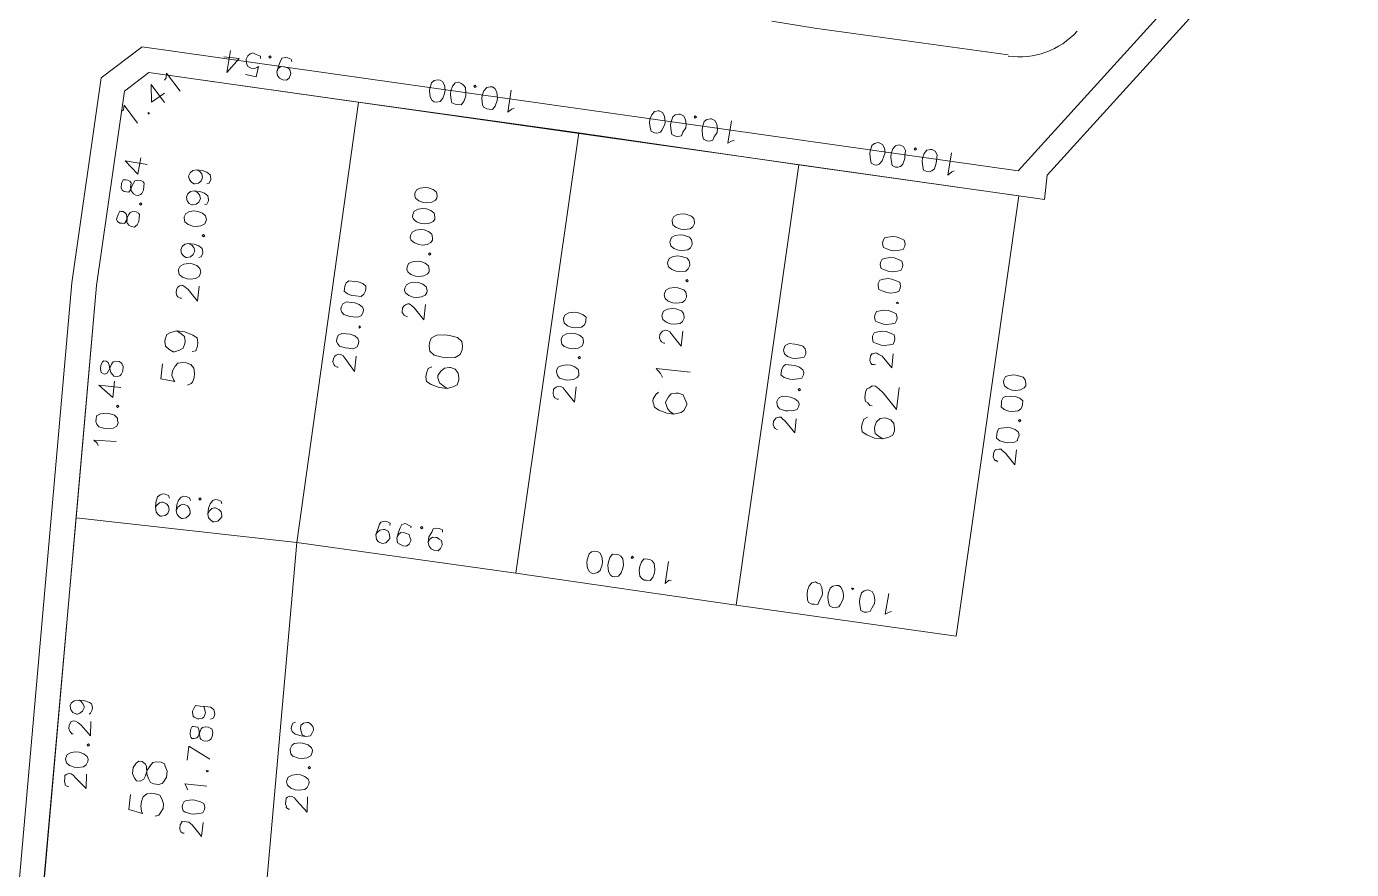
# Model space of a CAD drawing. Header units: metres. Extents: x -977055 to 805873, y -1033982 to 242021.
# Drawn here: x 2403.1 to 2463, y 634.7 to 672.8 of the extents above; entities that cross this region are included whole.
import ezdxf

# ---------------------------------------------------------------- set-up
doc = ezdxf.new("R2010")
doc.units = ezdxf.units.M
for name, color, linetype in [('PDF_acera', 7, 'Continuous'), ('PDF_areas por lote', 7, 'Continuous'), ('PDF_COTAS', 7, 'Continuous'), ('PDF_linea de centro', 7, 'Continuous'), ('PDF_LOTES', 7, 'Continuous'), ('PDF_No. lotes', 7, 'Continuous')]:
    doc.layers.add(name, color=color, linetype=linetype)

# ---------------------------------------------------------------- blocks, each defined once
blk = doc.blocks.new('CALLE')
at = {"layer": 'PDF_acera', "lineweight": 9}
for points in [[(-252.9576, -89.201952), (-307.105344, -49.702464), (-306.046944, -17.865792), (-307.317024, -16.51104), (-314.76816, -16.257024), (-401.895648, -17.950464), (-475.348608, -28.280448), (-505.661184, -25.18992), (-527.252544, -16.595712), (-544.694976, -0.169344), (-560.697984, 15.706656), (-555.067296, 23.07312), (-538.30224, 6.435072), (-522.299232, -8.67888), (-503.417376, -16.172352), (-483.942816, -18.162144), (-475.517952, -19.008864), (-402.61536, -8.763552), (-314.725824, -7.070112), (-69.8544, -15.410304), (-68.457312, -14.097888), (-67.94928, 1.100736)], [(-560.697984, 15.706656), (-561.248352, 15.02928), (-545.28768, -0.804384), (-527.633568, -17.400096), (-505.872864, -26.03664), (-485.212896, -28.15344), (-475.306272, -29.169504), (-474.58656, -29.084832), (-401.853312, -18.83952), (-314.76816, -17.14608), (-307.698048, -17.400096), (-306.936, -18.20448), (-308.036736, -50.760864), (-307.14768, -50.760864), (-253.465632, -89.921664)], [(-302.998752, -48.89808), (-302.787072, -41.870304)]]:
    blk.add_lwpolyline(points, dxfattribs=at)
blk.add_arc((-300.225743, -49.00392), 2.815345, 178.0499383, 233.9099071, dxfattribs=at)
at = {"layer": 'PDF_areas por lote', "lineweight": 9}
for points in [[(-314.895168, -20.236608), (-314.895168, -20.194272), (-314.852832, -20.1096), (-314.810496, -20.067264), (-314.725824, -20.024928), (-314.598816, -20.024928), (-314.514144, -20.067264), (-314.471808, -20.1096), (-314.429472, -20.194272), (-314.429472, -20.236608), (-314.471808, -20.32128), (-314.55648, -20.448288), (-314.937504, -20.829312), (-314.387136, -20.829312)], [(-312.905376, -20.278944), (-312.947712, -20.405952), (-313.032384, -20.490624), (-313.159392, -20.53296), (-313.2864, -20.490624), (-313.371072, -20.405952), (-313.413408, -20.278944), (-313.413408, -20.236608), (-313.371072, -20.151936), (-313.2864, -20.067264), (-313.159392, -20.024928), (-313.032384, -20.067264), (-312.947712, -20.151936), (-312.905376, -20.278944), (-312.905376, -20.490624), (-312.947712, -20.659968), (-313.032384, -20.786976), (-313.159392, -20.829312), (-313.201728, -20.829312), (-313.328736, -20.786976), (-313.371072, -20.702304)], [(-311.000256, -20.278944), (-311.042592, -20.405952), (-311.127264, -20.490624), (-311.254272, -20.53296), (-311.38128, -20.490624), (-311.465952, -20.405952), (-311.508288, -20.278944), (-311.508288, -20.236608), (-311.465952, -20.151936), (-311.38128, -20.067264), (-311.254272, -20.024928), (-311.127264, -20.067264), (-311.042592, -20.151936), (-311.000256, -20.278944), (-311.000256, -20.490624), (-311.042592, -20.659968), (-311.127264, -20.786976), (-311.254272, -20.829312), (-311.296608, -20.829312), (-311.423616, -20.786976), (-311.465952, -20.702304)], [(-310.238208, -20.278944), (-310.280544, -20.405952), (-310.365216, -20.490624), (-310.492224, -20.53296), (-310.619232, -20.490624), (-310.703904, -20.405952), (-310.74624, -20.278944), (-310.74624, -20.236608), (-310.703904, -20.151936), (-310.619232, -20.067264), (-310.492224, -20.024928), (-310.365216, -20.067264), (-310.280544, -20.151936), (-310.238208, -20.278944), (-310.238208, -20.490624), (-310.280544, -20.659968), (-310.365216, -20.786976), (-310.492224, -20.829312), (-310.53456, -20.829312), (-310.661568, -20.786976), (-310.703904, -20.702304)], [(-334.03104, -22.395744), (-334.03104, -22.353408), (-333.988704, -22.268736), (-333.904032, -22.2264), (-333.734688, -22.2264), (-333.650016, -22.268736), (-333.60768, -22.268736), (-333.60768, -22.353408), (-333.60768, -22.43808), (-333.60768, -22.522752), (-333.692352, -22.64976), (-334.073376, -23.030784), (-333.565344, -23.030784)], [(-332.464608, -22.353408), (-332.379936, -22.311072), (-332.252928, -22.2264), (-332.252928, -23.030784)], [(-331.2792, -23.030784), (-330.898176, -22.2264), (-331.406208, -22.2264)], [(-329.416416, -22.480416), (-329.416416, -22.607424), (-329.501088, -22.64976), (-329.628096, -22.692096), (-329.670432, -22.692096), (-329.79744, -22.64976), (-329.839776, -22.607424), (-329.882112, -22.480416), (-329.882112, -22.43808), (-329.839776, -22.311072), (-329.79744, -22.268736), (-329.670432, -22.2264), (-329.628096, -22.2264), (-329.501088, -22.268736), (-329.416416, -22.311072), (-329.416416, -22.480416), (-329.416416, -22.64976), (-329.416416, -22.86144), (-329.501088, -22.988448), (-329.628096, -23.030784), (-329.712768, -23.030784), (-329.79744, -22.988448), (-329.839776, -22.903776)], [(-314.683488, -28.407456), (-314.683488, -28.36512), (-314.641152, -28.280448), (-314.598816, -28.238112), (-314.55648, -28.195776), (-314.387136, -28.195776), (-314.302464, -28.238112), (-314.260128, -28.280448), (-314.217792, -28.36512), (-314.217792, -28.407456), (-314.260128, -28.492128), (-314.3448, -28.619136), (-314.725824, -29.00016), (-314.175456, -29.00016)], [(-314.641152, -37.721376), (-314.641152, -37.67904), (-314.598816, -37.594368), (-314.55648, -37.552032), (-314.471808, -37.509696), (-314.3448, -37.509696), (-314.260128, -37.552032), (-314.217792, -37.594368), (-314.175456, -37.67904), (-314.175456, -37.763712), (-314.217792, -37.848384), (-314.302464, -37.933056), (-314.683488, -38.31408), (-314.13312, -38.31408)], [(-314.598816, -45.341856), (-314.598816, -45.29952), (-314.598816, -45.214848), (-314.55648, -45.172512), (-314.471808, -45.130176), (-314.302464, -45.130176), (-314.217792, -45.172512), (-314.217792, -45.214848), (-314.175456, -45.29952), (-314.175456, -45.341856), (-314.217792, -45.426528), (-314.260128, -45.553536), (-314.641152, -45.93456), (-314.13312, -45.93456)]]:
    blk.add_lwpolyline(points, dxfattribs=at)
for points in [[(-313.92144, -20.024928), (-314.048448, -20.067264), (-314.13312, -20.194272), (-314.175456, -20.363616), (-314.175456, -20.490624), (-314.13312, -20.659968), (-314.048448, -20.786976), (-313.92144, -20.829312), (-313.879104, -20.829312), (-313.752096, -20.786976), (-313.667424, -20.659968), (-313.625088, -20.490624), (-313.625088, -20.363616), (-313.667424, -20.194272), (-313.752096, -20.067264), (-313.879104, -20.024928)], [(-312.01632, -20.024928), (-312.143328, -20.067264), (-312.228, -20.194272), (-312.270336, -20.363616), (-312.270336, -20.490624), (-312.228, -20.659968), (-312.143328, -20.786976), (-312.01632, -20.829312), (-311.973984, -20.829312), (-311.846976, -20.786976), (-311.762304, -20.659968), (-311.719968, -20.490624), (-311.719968, -20.363616), (-311.762304, -20.194272), (-311.846976, -20.067264), (-311.973984, -20.024928)], [(-312.566688, -20.74464), (-312.609024, -20.786976), (-312.566688, -20.829312), (-312.524352, -20.786976)], [(-333.099648, -22.2264), (-333.226656, -22.268736), (-333.268992, -22.353408), (-333.311328, -22.565088), (-333.311328, -22.64976), (-333.268992, -22.86144), (-333.226656, -22.988448), (-333.099648, -23.030784), (-333.014976, -23.030784), (-332.887968, -22.988448), (-332.845632, -22.86144), (-332.803296, -22.64976), (-332.803296, -22.565088), (-332.845632, -22.353408), (-332.887968, -22.268736), (-333.014976, -22.2264)], [(-330.474816, -22.2264), (-330.559488, -22.268736), (-330.601824, -22.311072), (-330.601824, -22.395744), (-330.559488, -22.480416), (-330.517152, -22.522752), (-330.347808, -22.565088), (-330.2208, -22.607424), (-330.178464, -22.64976), (-330.136128, -22.734432), (-330.136128, -22.86144), (-330.178464, -22.946112), (-330.178464, -22.988448), (-330.305472, -23.030784), (-330.474816, -23.030784), (-330.559488, -22.988448), (-330.601824, -22.946112), (-330.64416, -22.86144), (-330.64416, -22.734432), (-330.601824, -22.64976), (-330.559488, -22.607424), (-330.43248, -22.565088), (-330.263136, -22.522752), (-330.178464, -22.480416), (-330.178464, -22.395744), (-330.178464, -22.311072), (-330.178464, -22.268736), (-330.305472, -22.2264)], [(-331.70256, -22.946112), (-331.744896, -22.988448), (-331.70256, -23.030784), (-331.70256, -22.988448)], [(-313.752096, -28.195776), (-313.836768, -28.238112), (-313.92144, -28.36512), (-313.963776, -28.534464), (-313.963776, -28.661472), (-313.92144, -28.830816), (-313.836768, -28.957824), (-313.752096, -29.00016), (-313.667424, -29.00016), (-313.540416, -28.957824), (-313.455744, -28.830816), (-313.413408, -28.661472), (-313.413408, -28.534464), (-313.455744, -28.36512), (-313.540416, -28.238112), (-313.667424, -28.195776)], [(-312.990048, -28.195776), (-313.07472, -28.238112), (-313.159392, -28.36512), (-313.201728, -28.534464), (-313.201728, -28.661472), (-313.159392, -28.830816), (-313.07472, -28.957824), (-312.990048, -29.00016), (-312.905376, -29.00016), (-312.778368, -28.957824), (-312.693696, -28.830816), (-312.65136, -28.661472), (-312.65136, -28.534464), (-312.693696, -28.36512), (-312.778368, -28.238112), (-312.905376, -28.195776)], [(-311.846976, -28.195776), (-311.931648, -28.238112), (-312.01632, -28.36512), (-312.058656, -28.534464), (-312.058656, -28.661472), (-312.01632, -28.830816), (-311.931648, -28.957824), (-311.846976, -29.00016), (-311.762304, -29.00016), (-311.635296, -28.957824), (-311.550624, -28.830816), (-311.508288, -28.661472), (-311.508288, -28.534464), (-311.550624, -28.36512), (-311.635296, -28.238112), (-311.762304, -28.195776)], [(-311.084928, -28.195776), (-311.1696, -28.238112), (-311.254272, -28.36512), (-311.296608, -28.534464), (-311.296608, -28.661472), (-311.254272, -28.830816), (-311.1696, -28.957824), (-311.084928, -29.00016), (-311.000256, -29.00016), (-310.873248, -28.957824), (-310.788576, -28.830816), (-310.74624, -28.661472), (-310.74624, -28.534464), (-310.788576, -28.36512), (-310.873248, -28.238112), (-311.000256, -28.195776)], [(-310.32288, -28.195776), (-310.407552, -28.238112), (-310.492224, -28.36512), (-310.53456, -28.534464), (-310.53456, -28.661472), (-310.492224, -28.830816), (-310.407552, -28.957824), (-310.32288, -29.00016), (-310.238208, -29.00016), (-310.1112, -28.957824), (-310.026528, -28.830816), (-309.984192, -28.661472), (-309.984192, -28.534464), (-310.026528, -28.36512), (-310.1112, -28.238112), (-310.238208, -28.195776)], [(-312.355008, -28.915488), (-312.397344, -28.957824), (-312.355008, -29.00016), (-312.312672, -28.957824)], [(-313.667424, -37.509696), (-313.794432, -37.552032), (-313.879104, -37.67904), (-313.92144, -37.848384), (-313.92144, -37.975392), (-313.879104, -38.187072), (-313.794432, -38.271744), (-313.667424, -38.31408), (-313.625088, -38.31408), (-313.49808, -38.271744), (-313.413408, -38.187072), (-313.371072, -37.975392), (-313.371072, -37.848384), (-313.413408, -37.67904), (-313.49808, -37.552032), (-313.625088, -37.509696)], [(-312.905376, -37.509696), (-313.032384, -37.552032), (-313.117056, -37.67904), (-313.159392, -37.848384), (-313.159392, -37.975392), (-313.117056, -38.187072), (-313.032384, -38.271744), (-312.905376, -38.31408), (-312.86304, -38.31408), (-312.736032, -38.271744), (-312.65136, -38.187072), (-312.609024, -37.975392), (-312.609024, -37.848384), (-312.65136, -37.67904), (-312.736032, -37.552032), (-312.86304, -37.509696)], [(-311.762304, -37.509696), (-311.889312, -37.552032), (-311.973984, -37.67904), (-312.01632, -37.848384), (-312.01632, -37.975392), (-311.973984, -38.187072), (-311.889312, -38.271744), (-311.762304, -38.31408), (-311.719968, -38.31408), (-311.59296, -38.271744), (-311.508288, -38.187072), (-311.465952, -37.975392), (-311.465952, -37.848384), (-311.508288, -37.67904), (-311.59296, -37.552032), (-311.719968, -37.509696)], [(-311.000256, -37.509696), (-311.127264, -37.552032), (-311.211936, -37.67904), (-311.254272, -37.848384), (-311.254272, -37.975392), (-311.211936, -38.187072), (-311.127264, -38.271744), (-311.000256, -38.31408), (-310.95792, -38.31408), (-310.830912, -38.271744), (-310.74624, -38.187072), (-310.703904, -37.975392), (-310.703904, -37.848384), (-310.74624, -37.67904), (-310.830912, -37.552032), (-310.95792, -37.509696)], [(-310.238208, -37.509696), (-310.365216, -37.552032), (-310.449888, -37.67904), (-310.492224, -37.848384), (-310.492224, -37.975392), (-310.449888, -38.187072), (-310.365216, -38.271744), (-310.238208, -38.31408), (-310.195872, -38.31408), (-310.068864, -38.271744), (-309.984192, -38.187072), (-309.941856, -37.975392), (-309.941856, -37.848384), (-309.984192, -37.67904), (-310.068864, -37.552032), (-310.195872, -37.509696)], [(-312.312672, -38.229408), (-312.355008, -38.271744), (-312.312672, -38.31408), (-312.270336, -38.271744)], [(-313.667424, -45.130176), (-313.794432, -45.172512), (-313.836768, -45.29952), (-313.879104, -45.468864), (-313.879104, -45.595872), (-313.836768, -45.765216), (-313.794432, -45.892224), (-313.667424, -45.93456), (-313.582752, -45.93456), (-313.455744, -45.892224), (-313.413408, -45.765216), (-313.371072, -45.595872), (-313.371072, -45.468864), (-313.413408, -45.29952), (-313.455744, -45.172512), (-313.582752, -45.130176)], [(-312.905376, -45.130176), (-313.032384, -45.172512), (-313.07472, -45.29952), (-313.117056, -45.468864), (-313.117056, -45.595872), (-313.07472, -45.765216), (-313.032384, -45.892224), (-312.905376, -45.93456), (-312.820704, -45.93456), (-312.693696, -45.892224), (-312.65136, -45.765216), (-312.609024, -45.595872), (-312.609024, -45.468864), (-312.65136, -45.29952), (-312.693696, -45.172512), (-312.820704, -45.130176)], [(-311.762304, -45.130176), (-311.889312, -45.172512), (-311.931648, -45.29952), (-311.973984, -45.468864), (-311.973984, -45.595872), (-311.931648, -45.765216), (-311.889312, -45.892224), (-311.762304, -45.93456), (-311.677632, -45.93456), (-311.550624, -45.892224), (-311.508288, -45.765216), (-311.465952, -45.595872), (-311.465952, -45.468864), (-311.508288, -45.29952), (-311.550624, -45.172512), (-311.677632, -45.130176)], [(-311.000256, -45.130176), (-311.127264, -45.172512), (-311.1696, -45.29952), (-311.211936, -45.468864), (-311.211936, -45.595872), (-311.1696, -45.765216), (-311.127264, -45.892224), (-311.000256, -45.93456), (-310.915584, -45.93456), (-310.788576, -45.892224), (-310.74624, -45.765216), (-310.703904, -45.595872), (-310.703904, -45.468864), (-310.74624, -45.29952), (-310.788576, -45.172512), (-310.915584, -45.130176)], [(-310.238208, -45.130176), (-310.365216, -45.172512), (-310.407552, -45.29952), (-310.449888, -45.468864), (-310.449888, -45.595872), (-310.407552, -45.765216), (-310.365216, -45.892224), (-310.238208, -45.93456), (-310.153536, -45.93456), (-310.026528, -45.892224), (-309.984192, -45.765216), (-309.941856, -45.595872), (-309.941856, -45.468864), (-309.984192, -45.29952), (-310.026528, -45.172512), (-310.153536, -45.130176)], [(-312.312672, -45.849888), (-312.312672, -45.892224), (-312.312672, -45.93456), (-312.270336, -45.892224)]]:
    blk.add_lwpolyline(points, close=True, dxfattribs=at)
at = {"layer": 'PDF_COTAS', "lineweight": 9}
for points in [[(-318.324384, -18.41616), (-318.324384, -17.611776), (-318.705408, -18.162144), (-318.112704, -18.162144)], [(-308.41776, -17.400096), (-308.375424, -17.442432), (-308.20608, -17.442432), (-308.798784, -17.9928)], [(-332.803296, -18.077472), (-332.803296, -18.035136), (-332.76096, -17.950464), (-332.718624, -17.950464), (-332.633952, -17.908128), (-332.506944, -17.908128), (-332.422272, -17.908128), (-332.379936, -17.950464), (-332.3376, -18.035136), (-332.3376, -18.119808), (-332.379936, -18.20448), (-332.464608, -18.289152), (-332.803296, -18.712512), (-332.295264, -18.670176)], [(-330.898176, -18.035136), (-330.898176, -17.9928), (-330.85584, -17.950464), (-330.813504, -17.908128), (-330.728832, -17.865792), (-330.601824, -17.865792), (-330.517152, -17.908128), (-330.474816, -17.908128), (-330.43248, -17.9928), (-330.43248, -18.077472), (-330.474816, -18.162144), (-330.559488, -18.289152), (-330.898176, -18.670176), (-330.390144, -18.62784)], [(-329.670432, -18.119808), (-329.712768, -18.20448), (-329.79744, -18.289152), (-329.882112, -18.331488), (-329.924448, -18.331488), (-330.051456, -18.289152), (-330.136128, -18.20448), (-330.178464, -18.119808), (-330.178464, -18.077472), (-330.136128, -17.950464), (-330.051456, -17.865792), (-329.924448, -17.823456), (-329.882112, -17.823456), (-329.79744, -17.865792), (-329.712768, -17.950464), (-329.670432, -18.119808), (-329.670432, -18.289152), (-329.712768, -18.500832), (-329.755104, -18.585504), (-329.882112, -18.62784), (-329.966784, -18.62784), (-330.093792, -18.585504), (-330.136128, -18.543168)], [(-320.48352, -17.823456), (-320.398848, -17.78112), (-320.314176, -17.654112), (-320.27184, -18.458496)], [(-310.238208, -18.500832), (-310.195872, -17.696448), (-310.619232, -18.20448), (-310.026528, -18.246816)], [(-307.952064, -18.881856), (-307.35936, -18.331488), (-307.9944, -18.41616), (-307.613376, -18.83952)], [(-307.14768, -18.797184), (-307.063008, -18.83952), (-306.893664, -18.83952), (-307.486368, -19.389888)], [(-305.835264, -21.040992), (-306.639648, -20.998656), (-306.08928, -21.37968), (-306.08928, -20.829312)], [(-306.639648, -21.676032), (-306.681984, -22.057056), (-306.30096, -22.099392), (-306.343296, -22.057056), (-306.385632, -21.972384), (-306.385632, -21.845376), (-306.343296, -21.718368), (-306.258624, -21.676032), (-306.131616, -21.633696), (-306.08928, -21.633696), (-305.962272, -21.676032), (-305.8776, -21.760704), (-305.835264, -21.845376), (-305.8776, -21.972384), (-305.919936, -22.099392), (-305.919936, -22.141728), (-306.004608, -22.141728)], [(-306.427968, -22.776768), (-306.30096, -22.819104), (-306.216288, -22.903776), (-306.216288, -23.030784), (-306.216288, -23.07312), (-306.258624, -23.200128), (-306.30096, -23.242464), (-306.427968, -23.2848), (-306.470304, -23.2848), (-306.597312, -23.242464), (-306.681984, -23.157792), (-306.681984, -23.030784), (-306.639648, -22.903776), (-306.554976, -22.819104), (-306.427968, -22.776768), (-306.216288, -22.819104), (-306.046944, -22.86144), (-305.919936, -22.903776), (-305.8776, -23.030784), (-305.8776, -23.115456), (-305.919936, -23.242464), (-306.004608, -23.2848)], [(-332.76096, -26.078976), (-332.76096, -26.03664), (-332.718624, -25.951968), (-332.676288, -25.951968), (-332.591616, -25.909632), (-332.464608, -25.909632), (-332.379936, -25.909632), (-332.3376, -25.951968), (-332.295264, -26.03664), (-332.295264, -26.121312), (-332.3376, -26.205984), (-332.422272, -26.290656), (-332.803296, -26.714016), (-332.252928, -26.67168)], [(-329.628096, -25.951968), (-329.670432, -25.867296), (-329.79744, -25.82496), (-329.882112, -25.82496), (-329.966784, -25.867296), (-330.051456, -25.994304), (-330.093792, -26.205984), (-330.093792, -26.375328), (-330.051456, -26.544672), (-329.966784, -26.587008), (-329.839776, -26.629344), (-329.79744, -26.629344), (-329.712768, -26.587008), (-329.628096, -26.502336), (-329.58576, -26.417664), (-329.58576, -26.375328), (-329.628096, -26.24832), (-329.712768, -26.163648), (-329.839776, -26.163648), (-329.966784, -26.205984), (-330.051456, -26.24832), (-330.093792, -26.375328)], [(-322.60032, -28.111104), (-322.515648, -28.15344), (-322.430976, -28.238112), (-322.38864, -28.36512), (-322.38864, -28.407456), (-322.430976, -28.534464), (-322.515648, -28.5768), (-322.642656, -28.619136), (-322.684992, -28.619136), (-322.769664, -28.5768), (-322.854336, -28.492128), (-322.896672, -28.36512), (-322.854336, -28.238112), (-322.769664, -28.15344), (-322.60032, -28.111104), (-322.430976, -28.15344), (-322.219296, -28.195776), (-322.134624, -28.238112), (-322.092288, -28.36512), (-322.092288, -28.449792), (-322.134624, -28.5768), (-322.219296, -28.5768)], [(-322.642656, -28.873152), (-322.515648, -28.915488), (-322.430976, -29.00016), (-322.430976, -29.127168), (-322.430976, -29.169504), (-322.473312, -29.296512), (-322.557984, -29.338848), (-322.642656, -29.381184), (-322.684992, -29.381184), (-322.812, -29.338848), (-322.896672, -29.254176), (-322.896672, -29.127168), (-322.854336, -29.00016), (-322.812, -28.915488), (-322.642656, -28.873152), (-322.430976, -28.915488), (-322.261632, -28.957824), (-322.134624, -29.00016), (-322.092288, -29.127168), (-322.134624, -29.21184), (-322.17696, -29.338848), (-322.219296, -29.338848)], [(-322.684992, -30.016224), (-322.557984, -30.05856), (-322.473312, -30.143232), (-322.473312, -30.27024), (-322.473312, -30.312576), (-322.515648, -30.397248), (-322.557984, -30.48192), (-322.684992, -30.524256), (-322.727328, -30.524256), (-322.854336, -30.48192), (-322.939008, -30.397248), (-322.939008, -30.27024), (-322.896672, -30.143232), (-322.812, -30.05856), (-322.684992, -30.016224), (-322.473312, -30.016224), (-322.303968, -30.100896), (-322.17696, -30.143232), (-322.134624, -30.27024), (-322.134624, -30.354912), (-322.17696, -30.48192), (-322.261632, -30.48192)], [(-306.808992, -31.413312), (-306.851328, -31.32864), (-306.978336, -31.201632), (-306.173952, -31.243968)], [(-323.108352, -38.864448), (-323.108352, -38.779776), (-323.23536, -38.652768), (-322.430976, -38.695104)], [(-307.105344, -39.414816), (-307.14768, -39.330144), (-307.232352, -39.203136), (-306.427968, -39.245472)], [(-323.362368, -46.865952), (-323.404704, -46.78128), (-323.489376, -46.654272), (-322.727328, -46.696608)], [(-307.35936, -47.41632), (-307.401696, -47.331648), (-307.528704, -47.20464), (-306.72432, -47.246976)], [(-317.604672, -50.083488), (-317.562336, -50.041152), (-317.562336, -49.998816), (-317.52, -49.95648), (-317.435328, -49.914144), (-317.265984, -49.914144), (-317.181312, -49.95648), (-317.181312, -49.998816), (-317.138976, -50.083488), (-317.138976, -50.16816), (-317.181312, -50.210496), (-317.265984, -50.337504), (-317.647008, -50.718528), (-317.09664, -50.718528)]]:
    blk.add_lwpolyline(points, dxfattribs=at)
for points in [[(-317.73168, -17.611776), (-317.858688, -17.654112), (-317.901024, -17.738784), (-317.901024, -17.78112), (-317.858688, -17.865792), (-317.774016, -17.908128), (-317.647008, -17.950464), (-317.52, -17.9928), (-317.435328, -18.035136), (-317.392992, -18.119808), (-317.392992, -18.246816), (-317.435328, -18.331488), (-317.477664, -18.373824), (-317.562336, -18.41616), (-317.73168, -18.41616), (-317.858688, -18.373824), (-317.901024, -18.331488), (-317.94336, -18.246816), (-317.94336, -18.119808), (-317.901024, -18.077472), (-317.816352, -17.9928), (-317.689344, -17.950464), (-317.562336, -17.908128), (-317.477664, -17.865792), (-317.435328, -17.78112), (-317.435328, -17.696448), (-317.477664, -17.654112), (-317.604672, -17.611776)], [(-312.312672, -17.611776), (-312.397344, -17.654112), (-312.43968, -17.738784), (-312.43968, -17.823456), (-312.43968, -17.908128), (-312.355008, -17.950464), (-312.185664, -17.9928), (-312.100992, -18.035136), (-312.01632, -18.077472), (-311.973984, -18.162144), (-311.973984, -18.289152), (-312.01632, -18.373824), (-312.058656, -18.41616), (-312.185664, -18.41616), (-312.312672, -18.41616), (-312.43968, -18.373824), (-312.482016, -18.331488), (-312.524352, -18.289152), (-312.524352, -18.162144), (-312.482016, -18.077472), (-312.397344, -17.9928), (-312.270336, -17.9928), (-312.100992, -17.950464), (-312.058656, -17.908128), (-312.01632, -17.823456), (-312.01632, -17.738784), (-312.01632, -17.696448), (-312.143328, -17.654112)], [(-331.829568, -17.865792), (-331.956576, -17.908128), (-332.041248, -18.035136), (-332.083584, -18.20448), (-332.083584, -18.331488), (-332.041248, -18.543168), (-331.956576, -18.62784), (-331.829568, -18.670176), (-331.744896, -18.670176), (-331.660224, -18.62784), (-331.575552, -18.500832), (-331.533216, -18.331488), (-331.533216, -18.20448), (-331.575552, -18.035136), (-331.660224, -17.908128), (-331.787232, -17.865792)], [(-319.6368, -17.654112), (-319.721472, -17.696448), (-319.806144, -17.78112), (-319.84848, -17.9928), (-319.84848, -18.119808), (-319.806144, -18.289152), (-319.721472, -18.41616), (-319.594464, -18.458496), (-319.509792, -18.41616), (-319.42512, -18.41616), (-319.340448, -18.289152), (-319.298112, -18.077472), (-319.298112, -17.9928), (-319.340448, -17.78112), (-319.42512, -17.654112), (-319.552128, -17.654112)], [(-311.1696, -17.654112), (-311.254272, -17.696448), (-311.296608, -17.78112), (-311.296608, -17.865792), (-311.296608, -17.950464), (-311.211936, -17.9928), (-311.042592, -18.035136), (-310.95792, -18.077472), (-310.873248, -18.119808), (-310.830912, -18.20448), (-310.830912, -18.331488), (-310.873248, -18.41616), (-310.915584, -18.458496), (-311.042592, -18.458496), (-311.1696, -18.458496), (-311.296608, -18.41616), (-311.338944, -18.373824), (-311.38128, -18.289152), (-311.38128, -18.20448), (-311.338944, -18.119808), (-311.254272, -18.035136), (-311.127264, -17.9928), (-310.95792, -17.9928), (-310.915584, -17.950464), (-310.873248, -17.865792), (-310.873248, -17.78112), (-310.873248, -17.696448), (-311.000256, -17.654112)], [(-331.236864, -18.585504), (-331.2792, -18.62784), (-331.236864, -18.670176), (-331.194528, -18.62784)], [(-319.00176, -18.331488), (-319.044096, -18.373824), (-319.00176, -18.41616), (-318.959424, -18.373824)], [(-311.677632, -18.373824), (-311.719968, -18.41616), (-311.677632, -18.458496), (-311.635296, -18.41616)], [(-308.375424, -18.331488), (-308.41776, -18.331488), (-308.41776, -18.373824), (-308.375424, -18.373824)], [(-322.092288, -20.575296), (-322.007616, -20.53296), (-321.96528, -20.405952), (-321.96528, -20.32128), (-322.007616, -20.236608), (-322.092288, -20.151936), (-322.303968, -20.1096), (-322.473312, -20.1096), (-322.642656, -20.151936), (-322.727328, -20.236608), (-322.769664, -20.32128), (-322.769664, -20.363616), (-322.727328, -20.490624), (-322.642656, -20.575296), (-322.515648, -20.617632), (-322.38864, -20.575296), (-322.303968, -20.490624), (-322.261632, -20.363616), (-322.261632, -20.32128), (-322.303968, -20.236608), (-322.38864, -20.151936), (-322.473312, -20.1096), (-322.38864, -20.151936), (-322.303968, -20.236608), (-322.261632, -20.32128), (-322.261632, -20.363616), (-322.303968, -20.490624), (-322.38864, -20.575296), (-322.515648, -20.617632), (-322.642656, -20.575296), (-322.727328, -20.490624), (-322.769664, -20.363616), (-322.769664, -20.32128), (-322.727328, -20.236608), (-322.642656, -20.151936), (-322.473312, -20.1096), (-322.303968, -20.1096), (-322.092288, -20.151936), (-322.007616, -20.236608), (-321.96528, -20.32128), (-321.96528, -20.405952), (-322.007616, -20.53296)], [(-322.092288, -21.337344), (-322.007616, -21.295008), (-321.96528, -21.168), (-321.96528, -21.083328), (-322.007616, -20.998656), (-322.134624, -20.913984), (-322.303968, -20.871648), (-322.515648, -20.871648), (-322.642656, -20.913984), (-322.727328, -20.998656), (-322.769664, -21.083328), (-322.769664, -21.125664), (-322.727328, -21.252672), (-322.642656, -21.337344), (-322.557984, -21.37968), (-322.515648, -21.37968), (-322.38864, -21.337344), (-322.303968, -21.252672), (-322.261632, -21.125664), (-322.261632, -21.083328), (-322.303968, -20.998656), (-322.38864, -20.913984), (-322.515648, -20.871648), (-322.38864, -20.913984), (-322.303968, -20.998656), (-322.261632, -21.083328), (-322.261632, -21.125664), (-322.303968, -21.252672), (-322.38864, -21.337344), (-322.515648, -21.37968), (-322.557984, -21.37968), (-322.642656, -21.337344), (-322.727328, -21.252672), (-322.769664, -21.125664), (-322.769664, -21.083328), (-322.727328, -20.998656), (-322.642656, -20.913984), (-322.515648, -20.871648), (-322.303968, -20.871648), (-322.134624, -20.913984), (-322.007616, -20.998656), (-321.96528, -21.083328), (-321.96528, -21.168), (-322.007616, -21.295008)], [(-322.049952, -21.676032), (-322.007616, -21.718368), (-321.96528, -21.676032), (-322.007616, -21.633696)], [(-322.049952, -21.676032), (-322.007616, -21.718368), (-321.96528, -21.676032), (-322.007616, -21.633696)], [(-322.092288, -22.480416), (-322.007616, -22.43808), (-321.96528, -22.311072), (-321.96528, -22.2264), (-322.007616, -22.141728), (-322.134624, -22.057056), (-322.303968, -22.01472), (-322.515648, -22.01472), (-322.642656, -22.057056), (-322.727328, -22.141728), (-322.769664, -22.2264), (-322.769664, -22.268736), (-322.727328, -22.395744), (-322.642656, -22.480416), (-322.557984, -22.522752), (-322.515648, -22.522752), (-322.38864, -22.480416), (-322.303968, -22.395744), (-322.261632, -22.268736), (-322.261632, -22.2264), (-322.303968, -22.141728), (-322.38864, -22.057056), (-322.515648, -22.01472), (-322.38864, -22.057056), (-322.303968, -22.141728), (-322.261632, -22.2264), (-322.261632, -22.268736), (-322.303968, -22.395744), (-322.38864, -22.480416), (-322.515648, -22.522752), (-322.557984, -22.522752), (-322.642656, -22.480416), (-322.727328, -22.395744), (-322.769664, -22.268736), (-322.769664, -22.2264), (-322.727328, -22.141728), (-322.642656, -22.057056), (-322.515648, -22.01472), (-322.303968, -22.01472), (-322.134624, -22.057056), (-322.007616, -22.141728), (-321.96528, -22.2264), (-321.96528, -22.311072), (-322.007616, -22.43808)], [(-305.962272, -22.480416), (-305.919936, -22.522752), (-305.8776, -22.480416), (-305.919936, -22.43808)], [(-331.787232, -25.867296), (-331.91424, -25.909632), (-331.998912, -26.03664), (-332.041248, -26.205984), (-332.041248, -26.332992), (-331.998912, -26.544672), (-331.91424, -26.629344), (-331.787232, -26.67168), (-331.70256, -26.67168), (-331.617888, -26.629344), (-331.533216, -26.502336), (-331.49088, -26.332992), (-331.49088, -26.205984), (-331.533216, -26.03664), (-331.617888, -25.909632), (-331.744896, -25.867296)], [(-330.64416, -25.867296), (-330.771168, -25.909632), (-330.85584, -25.994304), (-330.898176, -26.205984), (-330.898176, -26.332992), (-330.85584, -26.502336), (-330.771168, -26.629344), (-330.64416, -26.67168), (-330.559488, -26.67168), (-330.474816, -26.629344), (-330.390144, -26.502336), (-330.347808, -26.290656), (-330.347808, -26.205984), (-330.390144, -25.994304), (-330.474816, -25.909632), (-330.601824, -25.867296)], [(-316.292256, -26.714016), (-316.842624, -26.714016), (-316.419264, -26.332992), (-316.334592, -26.24832), (-316.292256, -26.163648), (-316.292256, -26.078976), (-316.334592, -25.994304), (-316.376928, -25.951968), (-316.4616, -25.909632), (-316.588608, -25.909632), (-316.67328, -25.951968), (-316.715616, -25.994304), (-316.757952, -26.078976), (-316.757952, -26.121312), (-316.757952, -26.078976), (-316.715616, -25.994304), (-316.67328, -25.951968), (-316.588608, -25.909632), (-316.4616, -25.909632), (-316.376928, -25.951968), (-316.334592, -25.994304), (-316.292256, -26.078976), (-316.292256, -26.163648), (-316.334592, -26.24832), (-316.419264, -26.332992), (-316.842624, -26.714016)], [(-315.82656, -25.951968), (-315.911232, -25.994304), (-315.995904, -26.078976), (-316.03824, -26.290656), (-316.03824, -26.417664), (-316.03824, -26.587008), (-315.953568, -26.714016), (-315.82656, -26.756352), (-315.741888, -26.756352), (-315.657216, -26.714016), (-315.572544, -26.587008), (-315.530208, -26.417664), (-315.530208, -26.290656), (-315.530208, -26.121312), (-315.61488, -25.994304), (-315.741888, -25.951968)], [(-315.82656, -25.951968), (-315.911232, -25.994304), (-315.995904, -26.078976), (-316.03824, -26.290656), (-316.03824, -26.417664), (-316.03824, -26.587008), (-315.953568, -26.714016), (-315.82656, -26.756352), (-315.741888, -26.756352), (-315.657216, -26.714016), (-315.572544, -26.587008), (-315.530208, -26.417664), (-315.530208, -26.290656), (-315.530208, -26.121312), (-315.61488, -25.994304), (-315.741888, -25.951968)], [(-314.683488, -25.994304), (-314.76816, -26.03664), (-314.852832, -26.121312), (-314.895168, -26.332992), (-314.895168, -26.46), (-314.895168, -26.629344), (-314.810496, -26.756352), (-314.683488, -26.798688), (-314.598816, -26.798688), (-314.514144, -26.756352), (-314.429472, -26.629344), (-314.387136, -26.46), (-314.387136, -26.332992), (-314.387136, -26.163648), (-314.471808, -26.03664), (-314.598816, -25.994304)], [(-314.683488, -25.994304), (-314.76816, -26.03664), (-314.852832, -26.121312), (-314.895168, -26.332992), (-314.895168, -26.46), (-314.895168, -26.629344), (-314.810496, -26.756352), (-314.683488, -26.798688), (-314.598816, -26.798688), (-314.514144, -26.756352), (-314.429472, -26.629344), (-314.387136, -26.46), (-314.387136, -26.332992), (-314.387136, -26.163648), (-314.471808, -26.03664), (-314.598816, -25.994304)], [(-313.92144, -26.03664), (-314.006112, -26.03664), (-314.090784, -26.163648), (-314.13312, -26.332992), (-314.13312, -26.46), (-314.13312, -26.67168), (-314.048448, -26.756352), (-313.92144, -26.798688), (-313.836768, -26.798688), (-313.752096, -26.798688), (-313.667424, -26.67168), (-313.625088, -26.502336), (-313.625088, -26.375328), (-313.625088, -26.163648), (-313.70976, -26.078976), (-313.836768, -26.03664)], [(-313.92144, -26.03664), (-314.006112, -26.03664), (-314.090784, -26.163648), (-314.13312, -26.332992), (-314.13312, -26.46), (-314.13312, -26.67168), (-314.048448, -26.756352), (-313.92144, -26.798688), (-313.836768, -26.798688), (-313.752096, -26.798688), (-313.667424, -26.67168), (-313.625088, -26.502336), (-313.625088, -26.375328), (-313.625088, -26.163648), (-313.70976, -26.078976), (-313.836768, -26.03664)], [(-331.194528, -26.587008), (-331.236864, -26.629344), (-331.194528, -26.67168), (-331.152192, -26.629344)], [(-315.233856, -26.714016), (-315.276192, -26.714016), (-315.233856, -26.756352), (-315.19152, -26.714016)], [(-315.233856, -26.714016), (-315.276192, -26.714016), (-315.233856, -26.756352), (-315.19152, -26.714016)], [(-306.893664, -28.619136), (-306.851328, -28.746144), (-306.72432, -28.830816), (-306.554976, -28.873152), (-306.427968, -28.873152), (-306.258624, -28.830816), (-306.131616, -28.746144), (-306.08928, -28.661472), (-306.08928, -28.5768), (-306.131616, -28.449792), (-306.216288, -28.36512), (-306.427968, -28.322784), (-306.51264, -28.322784), (-306.72432, -28.36512), (-306.851328, -28.449792), (-306.893664, -28.534464)], [(-306.893664, -29.381184), (-306.893664, -29.508192), (-306.766656, -29.592864), (-306.554976, -29.6352), (-306.470304, -29.6352), (-306.258624, -29.592864), (-306.173952, -29.508192), (-306.131616, -29.42352), (-306.08928, -29.338848), (-306.131616, -29.21184), (-306.258624, -29.127168), (-306.427968, -29.084832), (-306.554976, -29.084832), (-306.766656, -29.127168), (-306.851328, -29.169504), (-306.893664, -29.296512)], [(-322.219296, -29.719872), (-322.17696, -29.762208), (-322.134624, -29.719872), (-322.17696, -29.677536)], [(-306.216288, -29.931552), (-306.173952, -29.973888), (-306.131616, -29.931552), (-306.173952, -29.889216)], [(-306.936, -30.524256), (-306.936, -30.651264), (-306.808992, -30.735936), (-306.597312, -30.778272), (-306.51264, -30.778272), (-306.30096, -30.735936), (-306.173952, -30.651264), (-306.131616, -30.566592), (-306.131616, -30.48192), (-306.173952, -30.354912), (-306.30096, -30.27024), (-306.470304, -30.227904), (-306.597312, -30.227904), (-306.808992, -30.27024), (-306.893664, -30.312576), (-306.936, -30.439584)], [(-316.546272, -34.71552), (-317.09664, -34.71552), (-316.715616, -34.334496), (-316.630944, -34.249824), (-316.588608, -34.165152), (-316.588608, -34.08048), (-316.630944, -33.995808), (-316.67328, -33.953472), (-316.715616, -33.911136), (-316.88496, -33.911136), (-316.969632, -33.953472), (-317.011968, -33.995808), (-317.054304, -34.08048), (-317.054304, -34.122816), (-317.054304, -34.08048), (-317.011968, -33.995808), (-316.969632, -33.953472), (-316.88496, -33.911136), (-316.715616, -33.911136), (-316.67328, -33.953472), (-316.630944, -33.995808), (-316.588608, -34.08048), (-316.588608, -34.165152), (-316.630944, -34.249824), (-316.715616, -34.334496), (-317.09664, -34.71552)], [(-316.080576, -33.953472), (-316.207584, -33.995808), (-316.292256, -34.08048), (-316.334592, -34.29216), (-316.334592, -34.376832), (-316.292256, -34.588512), (-316.207584, -34.71552), (-316.122912, -34.757856), (-316.03824, -34.757856), (-315.911232, -34.71552), (-315.82656, -34.588512), (-315.784224, -34.419168), (-315.784224, -34.29216), (-315.82656, -34.122816), (-315.911232, -33.995808), (-315.995904, -33.953472)], [(-316.080576, -33.953472), (-316.207584, -33.995808), (-316.292256, -34.08048), (-316.334592, -34.29216), (-316.334592, -34.376832), (-316.292256, -34.588512), (-316.207584, -34.71552), (-316.122912, -34.757856), (-316.03824, -34.757856), (-315.911232, -34.71552), (-315.82656, -34.588512), (-315.784224, -34.419168), (-315.784224, -34.29216), (-315.82656, -34.122816), (-315.911232, -33.995808), (-315.995904, -33.953472)], [(-314.937504, -33.995808), (-315.064512, -34.038144), (-315.149184, -34.122816), (-315.19152, -34.334496), (-315.19152, -34.419168), (-315.149184, -34.630848), (-315.064512, -34.757856), (-314.97984, -34.800192), (-314.895168, -34.800192), (-314.76816, -34.757856), (-314.683488, -34.630848), (-314.641152, -34.461504), (-314.641152, -34.334496), (-314.683488, -34.165152), (-314.76816, -34.038144), (-314.852832, -33.995808)], [(-314.937504, -33.995808), (-315.064512, -34.038144), (-315.149184, -34.122816), (-315.19152, -34.334496), (-315.19152, -34.419168), (-315.149184, -34.630848), (-315.064512, -34.757856), (-314.97984, -34.800192), (-314.895168, -34.800192), (-314.76816, -34.757856), (-314.683488, -34.630848), (-314.641152, -34.461504), (-314.641152, -34.334496), (-314.683488, -34.165152), (-314.76816, -34.038144), (-314.852832, -33.995808)], [(-314.175456, -33.995808), (-314.302464, -34.038144), (-314.387136, -34.165152), (-314.429472, -34.334496), (-314.429472, -34.461504), (-314.387136, -34.673184), (-314.302464, -34.757856), (-314.217792, -34.800192), (-314.13312, -34.800192), (-314.006112, -34.800192), (-313.92144, -34.673184), (-313.879104, -34.461504), (-313.879104, -34.376832), (-313.92144, -34.165152), (-314.006112, -34.038144), (-314.090784, -33.995808)], [(-314.175456, -33.995808), (-314.302464, -34.038144), (-314.387136, -34.165152), (-314.429472, -34.334496), (-314.429472, -34.461504), (-314.387136, -34.673184), (-314.302464, -34.757856), (-314.217792, -34.800192), (-314.13312, -34.800192), (-314.006112, -34.800192), (-313.92144, -34.673184), (-313.879104, -34.461504), (-313.879104, -34.376832), (-313.92144, -34.165152), (-314.006112, -34.038144), (-314.090784, -33.995808)], [(-315.487872, -34.673184), (-315.530208, -34.71552), (-315.487872, -34.757856), (-315.445536, -34.71552)], [(-315.487872, -34.673184), (-315.530208, -34.71552), (-315.487872, -34.757856), (-315.445536, -34.71552)], [(-323.150688, -36.070272), (-323.108352, -36.19728), (-323.02368, -36.281952), (-322.812, -36.324288), (-322.684992, -36.324288), (-322.515648, -36.281952), (-322.38864, -36.19728), (-322.346304, -36.112608), (-322.346304, -36.027936), (-322.38864, -35.900928), (-322.473312, -35.816256), (-322.684992, -35.77392), (-322.812, -35.77392), (-322.981344, -35.816256), (-323.108352, -35.900928), (-323.150688, -35.9856)], [(-323.193024, -36.83232), (-323.150688, -36.959328), (-323.02368, -37.044), (-322.854336, -37.086336), (-322.727328, -37.086336), (-322.515648, -37.044), (-322.430976, -36.959328), (-322.38864, -36.874656), (-322.38864, -36.789984), (-322.38864, -36.662976), (-322.515648, -36.578304), (-322.727328, -36.535968), (-322.812, -36.535968), (-323.02368, -36.578304), (-323.150688, -36.662976), (-323.193024, -36.747648)], [(-307.14768, -36.62064), (-307.105344, -36.747648), (-307.020672, -36.789984), (-306.808992, -36.874656), (-306.72432, -36.874656), (-306.51264, -36.83232), (-306.385632, -36.747648), (-306.343296, -36.62064), (-306.343296, -36.578304), (-306.385632, -36.451296), (-306.51264, -36.366624), (-306.681984, -36.324288), (-306.808992, -36.324288), (-306.978336, -36.366624), (-307.105344, -36.40896), (-307.14768, -36.535968)], [(-307.190016, -37.382688), (-307.14768, -37.509696), (-307.020672, -37.552032), (-306.851328, -37.636704), (-306.72432, -37.636704), (-306.554976, -37.594368), (-306.427968, -37.509696), (-306.385632, -37.382688), (-306.385632, -37.340352), (-306.427968, -37.213344), (-306.51264, -37.128672), (-306.72432, -37.086336), (-306.808992, -37.086336), (-307.020672, -37.128672), (-307.14768, -37.171008), (-307.190016, -37.298016)], [(-323.193024, -37.975392), (-323.193024, -38.1024), (-323.066016, -38.187072), (-322.896672, -38.229408), (-322.769664, -38.229408), (-322.557984, -38.187072), (-322.473312, -38.1024), (-322.430976, -38.017728), (-322.430976, -37.933056), (-322.430976, -37.806048), (-322.557984, -37.721376), (-322.727328, -37.67904), (-322.854336, -37.67904), (-323.066016, -37.721376), (-323.150688, -37.806048), (-323.193024, -37.89072)], [(-322.473312, -37.382688), (-322.430976, -37.425024), (-322.38864, -37.382688), (-322.430976, -37.340352)], [(-306.470304, -37.933056), (-306.427968, -37.975392), (-306.385632, -37.933056), (-306.427968, -37.89072)], [(-307.232352, -38.52576), (-307.190016, -38.652768), (-307.063008, -38.695104), (-306.893664, -38.779776), (-306.766656, -38.779776), (-306.597312, -38.73744), (-306.470304, -38.652768), (-306.427968, -38.52576), (-306.427968, -38.483424), (-306.470304, -38.356416), (-306.554976, -38.271744), (-306.766656, -38.229408), (-306.851328, -38.229408), (-307.063008, -38.271744), (-307.190016, -38.31408), (-307.232352, -38.441088)], [(-316.842624, -42.717024), (-317.350656, -42.717024), (-316.969632, -42.336), (-316.88496, -42.208992), (-316.842624, -42.166656), (-316.842624, -42.081984), (-316.88496, -41.997312), (-316.927296, -41.954976), (-317.011968, -41.91264), (-317.138976, -41.91264), (-317.223648, -41.954976), (-317.265984, -41.997312), (-317.30832, -42.081984), (-317.265984, -41.997312), (-317.223648, -41.954976), (-317.138976, -41.91264), (-317.011968, -41.91264), (-316.927296, -41.954976), (-316.88496, -41.997312), (-316.842624, -42.081984), (-316.842624, -42.166656), (-316.88496, -42.208992), (-316.969632, -42.336), (-317.350656, -42.717024)], [(-316.334592, -41.954976), (-316.4616, -41.997312), (-316.546272, -42.081984), (-316.588608, -42.293664), (-316.588608, -42.378336), (-316.546272, -42.590016), (-316.503936, -42.717024), (-316.376928, -42.75936), (-316.292256, -42.75936), (-316.207584, -42.717024), (-316.122912, -42.590016), (-316.080576, -42.420672), (-316.080576, -42.293664), (-316.080576, -42.12432), (-316.165248, -41.997312), (-316.292256, -41.954976)], [(-316.334592, -41.954976), (-316.4616, -41.997312), (-316.546272, -42.081984), (-316.588608, -42.293664), (-316.588608, -42.378336), (-316.546272, -42.590016), (-316.503936, -42.717024), (-316.376928, -42.75936), (-316.292256, -42.75936), (-316.207584, -42.717024), (-316.122912, -42.590016), (-316.080576, -42.420672), (-316.080576, -42.293664), (-316.080576, -42.12432), (-316.165248, -41.997312), (-316.292256, -41.954976)], [(-315.19152, -41.997312), (-315.318528, -41.997312), (-315.4032, -42.12432), (-315.445536, -42.336), (-315.445536, -42.420672), (-315.4032, -42.632352), (-315.360864, -42.75936), (-315.233856, -42.801696), (-315.149184, -42.801696), (-315.064512, -42.75936), (-314.97984, -42.632352), (-314.937504, -42.463008), (-314.937504, -42.336), (-314.937504, -42.12432), (-315.022176, -42.039648), (-315.149184, -41.997312)], [(-315.19152, -41.997312), (-315.318528, -41.997312), (-315.4032, -42.12432), (-315.445536, -42.336), (-315.445536, -42.420672), (-315.4032, -42.632352), (-315.360864, -42.75936), (-315.233856, -42.801696), (-315.149184, -42.801696), (-315.064512, -42.75936), (-314.97984, -42.632352), (-314.937504, -42.463008), (-314.937504, -42.336), (-314.937504, -42.12432), (-315.022176, -42.039648), (-315.149184, -41.997312)], [(-314.429472, -41.997312), (-314.55648, -42.039648), (-314.641152, -42.166656), (-314.683488, -42.336), (-314.683488, -42.463008), (-314.641152, -42.632352), (-314.598816, -42.75936), (-314.471808, -42.801696), (-314.387136, -42.801696), (-314.302464, -42.75936), (-314.217792, -42.674688), (-314.175456, -42.463008), (-314.175456, -42.378336), (-314.175456, -42.166656), (-314.260128, -42.039648), (-314.387136, -41.997312)], [(-314.429472, -41.997312), (-314.55648, -42.039648), (-314.641152, -42.166656), (-314.683488, -42.336), (-314.683488, -42.463008), (-314.641152, -42.632352), (-314.598816, -42.75936), (-314.471808, -42.801696), (-314.387136, -42.801696), (-314.302464, -42.75936), (-314.217792, -42.674688), (-314.175456, -42.463008), (-314.175456, -42.378336), (-314.175456, -42.166656), (-314.260128, -42.039648), (-314.387136, -41.997312)], [(-315.784224, -42.674688), (-315.82656, -42.717024), (-315.784224, -42.75936), (-315.741888, -42.717024)], [(-315.784224, -42.674688), (-315.82656, -42.717024), (-315.784224, -42.75936), (-315.741888, -42.717024)], [(-323.404704, -44.071776), (-323.404704, -44.198784), (-323.277696, -44.24112), (-323.066016, -44.325792), (-322.981344, -44.325792), (-322.769664, -44.283456), (-322.642656, -44.198784), (-322.642656, -44.114112), (-322.60032, -44.02944), (-322.642656, -43.902432), (-322.769664, -43.81776), (-322.939008, -43.775424), (-323.066016, -43.775424), (-323.277696, -43.81776), (-323.362368, -43.860096), (-323.404704, -43.987104)], [(-307.444032, -44.622144), (-307.401696, -44.706816), (-307.274688, -44.791488), (-307.105344, -44.833824), (-306.978336, -44.87616), (-306.808992, -44.833824), (-306.681984, -44.749152), (-306.639648, -44.622144), (-306.639648, -44.579808), (-306.681984, -44.4528), (-306.766656, -44.368128), (-306.978336, -44.325792), (-307.063008, -44.325792), (-307.274688, -44.368128), (-307.401696, -44.410464), (-307.444032, -44.537472)], [(-323.44704, -44.833824), (-323.404704, -44.960832), (-323.320032, -45.003168), (-323.108352, -45.08784), (-322.981344, -45.08784), (-322.812, -45.045504), (-322.684992, -44.960832), (-322.642656, -44.87616), (-322.642656, -44.791488), (-322.684992, -44.66448), (-322.769664, -44.579808), (-322.981344, -44.537472), (-323.108352, -44.537472), (-323.277696, -44.579808), (-323.404704, -44.622144), (-323.44704, -44.749152)], [(-307.444032, -45.384192), (-307.401696, -45.468864), (-307.317024, -45.553536), (-307.105344, -45.595872), (-307.020672, -45.595872), (-306.808992, -45.595872), (-306.681984, -45.5112), (-306.639648, -45.384192), (-306.639648, -45.341856), (-306.681984, -45.214848), (-306.808992, -45.130176), (-306.978336, -45.08784), (-307.105344, -45.08784), (-307.274688, -45.130176), (-307.401696, -45.172512), (-307.444032, -45.29952)], [(-323.489376, -45.976896), (-323.44704, -46.103904), (-323.320032, -46.14624), (-323.150688, -46.230912), (-323.02368, -46.230912), (-322.854336, -46.188576), (-322.727328, -46.103904), (-322.684992, -45.976896), (-322.684992, -45.93456), (-322.727328, -45.807552), (-322.812, -45.72288), (-323.02368, -45.680544), (-323.150688, -45.680544), (-323.320032, -45.72288), (-323.44704, -45.765216), (-323.489376, -45.892224)], [(-322.727328, -45.384192), (-322.684992, -45.426528), (-322.684992, -45.384192), (-322.684992, -45.341856)], [(-307.486368, -46.527264), (-307.444032, -46.611936), (-307.35936, -46.696608), (-307.14768, -46.738944), (-307.063008, -46.738944), (-306.851328, -46.738944), (-306.72432, -46.654272), (-306.681984, -46.527264), (-306.681984, -46.484928), (-306.72432, -46.35792), (-306.851328, -46.273248), (-307.020672, -46.230912), (-307.14768, -46.230912), (-307.317024, -46.273248), (-307.444032, -46.315584), (-307.486368, -46.442592)], [(-306.766656, -45.93456), (-306.72432, -45.976896), (-306.681984, -45.93456), (-306.72432, -45.892224)], [(-316.630944, -49.95648), (-316.757952, -49.95648), (-316.842624, -50.083488), (-316.88496, -50.295168), (-316.88496, -50.37984), (-316.842624, -50.59152), (-316.757952, -50.718528), (-316.67328, -50.718528), (-316.588608, -50.760864), (-316.4616, -50.718528), (-316.376928, -50.59152), (-316.334592, -50.422176), (-316.334592, -50.295168), (-316.376928, -50.083488), (-316.419264, -49.998816), (-316.546272, -49.95648)], [(-315.487872, -49.998816), (-315.61488, -49.998816), (-315.699552, -50.125824), (-315.741888, -50.295168), (-315.741888, -50.422176), (-315.699552, -50.633856), (-315.61488, -50.718528), (-315.530208, -50.760864), (-315.445536, -50.760864), (-315.318528, -50.760864), (-315.233856, -50.633856), (-315.19152, -50.464512), (-315.19152, -50.337504), (-315.233856, -50.125824), (-315.276192, -50.041152), (-315.4032, -49.998816)], [(-314.725824, -49.998816), (-314.852832, -50.041152), (-314.937504, -50.16816), (-314.97984, -50.337504), (-314.97984, -50.464512), (-314.937504, -50.633856), (-314.852832, -50.760864), (-314.76816, -50.8032), (-314.683488, -50.8032), (-314.55648, -50.760864), (-314.471808, -50.676192), (-314.429472, -50.464512), (-314.429472, -50.337504), (-314.471808, -50.16816), (-314.514144, -50.041152), (-314.641152, -49.998816)], [(-316.03824, -50.676192), (-316.080576, -50.718528), (-316.03824, -50.760864), (-315.995904, -50.718528)]]:
    blk.add_lwpolyline(points, close=True, dxfattribs=at)
at = {"layer": 'PDF_linea de centro', "lineweight": 9}
blk.add_lwpolyline([(-302.7024, -40.303872), (-302.787072, -41.870304)], dxfattribs=at)
at = {"layer": 'PDF_LOTES', "lineweight": 20}
for points in [[(-323.150688, -17.315424), (-323.193024, -25.316928), (-307.190016, -25.82496), (-306.936, -18.20448), (-307.698048, -17.400096), (-314.76816, -17.14608)], [(-339.365376, -17.611776), (-339.238368, -25.61328), (-323.193024, -25.316928), (-323.150688, -17.315424)], [(-323.193024, -25.316928), (-323.44704, -33.276096), (-307.444032, -33.826464), (-307.190016, -25.82496)], [(-323.44704, -33.276096), (-323.743392, -41.2776), (-307.740384, -41.827968), (-307.444032, -33.826464)], [(-323.743392, -41.2776), (-323.997408, -49.279104), (-307.9944, -49.829472), (-307.740384, -41.827968)]]:
    blk.add_lwpolyline(points, close=True, dxfattribs=at)
at = {"layer": 'PDF_No. lotes', "lineweight": 20}
for points in [[(-317.30832, -19.813248), (-317.858688, -19.813248), (-317.901024, -20.32128), (-317.858688, -20.278944), (-317.689344, -20.194272), (-317.52, -20.194272), (-317.350656, -20.278944), (-317.223648, -20.363616), (-317.181312, -20.53296), (-317.181312, -20.659968), (-317.223648, -20.829312), (-317.350656, -20.95632), (-317.52, -20.998656), (-317.689344, -20.998656), (-317.858688, -20.95632), (-317.901024, -20.913984), (-317.985696, -20.786976)], [(-316.080576, -20.194272), (-316.165248, -20.363616), (-316.24992, -20.490624), (-316.419264, -20.53296), (-316.503936, -20.53296), (-316.67328, -20.490624), (-316.757952, -20.363616), (-316.842624, -20.194272), (-316.842624, -20.151936), (-316.757952, -19.982592), (-316.67328, -19.855584), (-316.503936, -19.813248), (-316.419264, -19.813248), (-316.24992, -19.855584), (-316.165248, -19.982592), (-316.080576, -20.194272), (-316.080576, -20.490624), (-316.165248, -20.786976), (-316.24992, -20.95632), (-316.419264, -20.998656), (-316.546272, -20.998656), (-316.715616, -20.95632), (-316.757952, -20.829312)], [(-332.845632, -20.32128), (-333.396, -20.32128), (-333.480672, -20.829312), (-333.396, -20.786976), (-333.226656, -20.74464), (-333.057312, -20.74464), (-332.887968, -20.786976), (-332.76096, -20.913984), (-332.718624, -21.083328), (-332.718624, -21.168), (-332.76096, -21.37968), (-332.887968, -21.464352), (-333.057312, -21.549024), (-333.226656, -21.549024), (-333.396, -21.464352), (-333.480672, -21.422016), (-333.523008, -21.295008)], [(-316.376928, -29.465856), (-316.4616, -29.338848), (-316.630944, -29.296512), (-316.757952, -29.296512), (-316.927296, -29.338848), (-317.011968, -29.508192), (-317.09664, -29.804544), (-317.09664, -30.100896), (-317.011968, -30.312576), (-316.927296, -30.439584), (-316.757952, -30.48192), (-316.67328, -30.48192), (-316.503936, -30.439584), (-316.376928, -30.312576), (-316.334592, -30.143232), (-316.334592, -30.100896), (-316.376928, -29.931552), (-316.503936, -29.804544), (-316.67328, -29.719872), (-316.757952, -29.719872), (-316.927296, -29.804544), (-317.011968, -29.931552), (-317.09664, -30.100896)], [(-316.419264, -37.67904), (-316.503936, -37.594368), (-316.67328, -37.509696), (-316.757952, -37.509696), (-316.969632, -37.594368), (-317.054304, -37.763712), (-317.138976, -38.060064), (-317.138976, -38.31408), (-317.054304, -38.568096), (-316.969632, -38.652768), (-316.757952, -38.73744), (-316.715616, -38.73744), (-316.546272, -38.652768), (-316.419264, -38.568096), (-316.376928, -38.398752), (-316.376928, -38.31408), (-316.419264, -38.144736), (-316.546272, -38.060064), (-316.715616, -37.975392), (-316.757952, -37.975392), (-316.969632, -38.060064), (-317.054304, -38.144736), (-317.138976, -38.31408)], [(-315.868896, -37.763712), (-315.741888, -37.67904), (-315.572544, -37.509696), (-315.572544, -38.73744)], [(-316.503936, -45.257184), (-316.588608, -45.130176), (-316.757952, -45.08784), (-316.88496, -45.08784), (-317.054304, -45.130176), (-317.138976, -45.29952), (-317.223648, -45.595872), (-317.223648, -45.892224), (-317.138976, -46.103904), (-317.054304, -46.230912), (-316.88496, -46.273248), (-316.800288, -46.273248), (-316.630944, -46.230912), (-316.503936, -46.103904), (-316.4616, -45.93456), (-316.4616, -45.892224), (-316.503936, -45.72288), (-316.630944, -45.595872), (-316.800288, -45.553536), (-316.88496, -45.553536), (-317.054304, -45.595872), (-317.138976, -45.72288), (-317.223648, -45.892224)], [(-316.080576, -45.384192), (-316.080576, -45.29952), (-315.995904, -45.214848), (-315.953568, -45.130176), (-315.82656, -45.08784), (-315.61488, -45.08784), (-315.487872, -45.130176), (-315.445536, -45.214848), (-315.360864, -45.29952), (-315.360864, -45.426528), (-315.445536, -45.553536), (-315.572544, -45.72288), (-316.122912, -46.273248), (-315.318528, -46.273248)]]:
    blk.add_lwpolyline(points, dxfattribs=at)
for points in [[(-332.083584, -20.32128), (-332.252928, -20.405952), (-332.3376, -20.490624), (-332.3376, -20.617632), (-332.252928, -20.74464), (-332.12592, -20.786976), (-331.91424, -20.829312), (-331.744896, -20.913984), (-331.617888, -20.998656), (-331.575552, -21.125664), (-331.575552, -21.295008), (-331.617888, -21.422016), (-331.70256, -21.464352), (-331.871904, -21.549024), (-332.083584, -21.549024), (-332.252928, -21.464352), (-332.3376, -21.422016), (-332.379936, -21.295008), (-332.379936, -21.125664), (-332.3376, -20.998656), (-332.210592, -20.913984), (-332.041248, -20.829312), (-331.787232, -20.786976), (-331.70256, -20.74464), (-331.617888, -20.617632), (-331.617888, -20.490624), (-331.70256, -20.405952), (-331.871904, -20.32128)], [(-315.657216, -29.296512), (-315.82656, -29.338848), (-315.953568, -29.508192), (-315.995904, -29.804544), (-315.995904, -29.973888), (-315.953568, -30.27024), (-315.82656, -30.439584), (-315.657216, -30.48192), (-315.530208, -30.48192), (-315.360864, -30.439584), (-315.233856, -30.27024), (-315.19152, -29.973888), (-315.19152, -29.804544), (-315.233856, -29.508192), (-315.360864, -29.338848), (-315.530208, -29.296512)]]:
    blk.add_lwpolyline(points, close=True, dxfattribs=at)

msp = doc.modelspace()

# ---------------------------------------------------------------- block references
at = {"xscale": 1.255773352820658, "yscale": 1.255773352820658, "zscale": 1.255773352820658, "rotation": 83.85573648860341}
msp.add_blockref('CALLE', (2427.15058, 1056.36283, 1015.371), dxfattribs=at)

doc.saveas('drawing.dxf')
